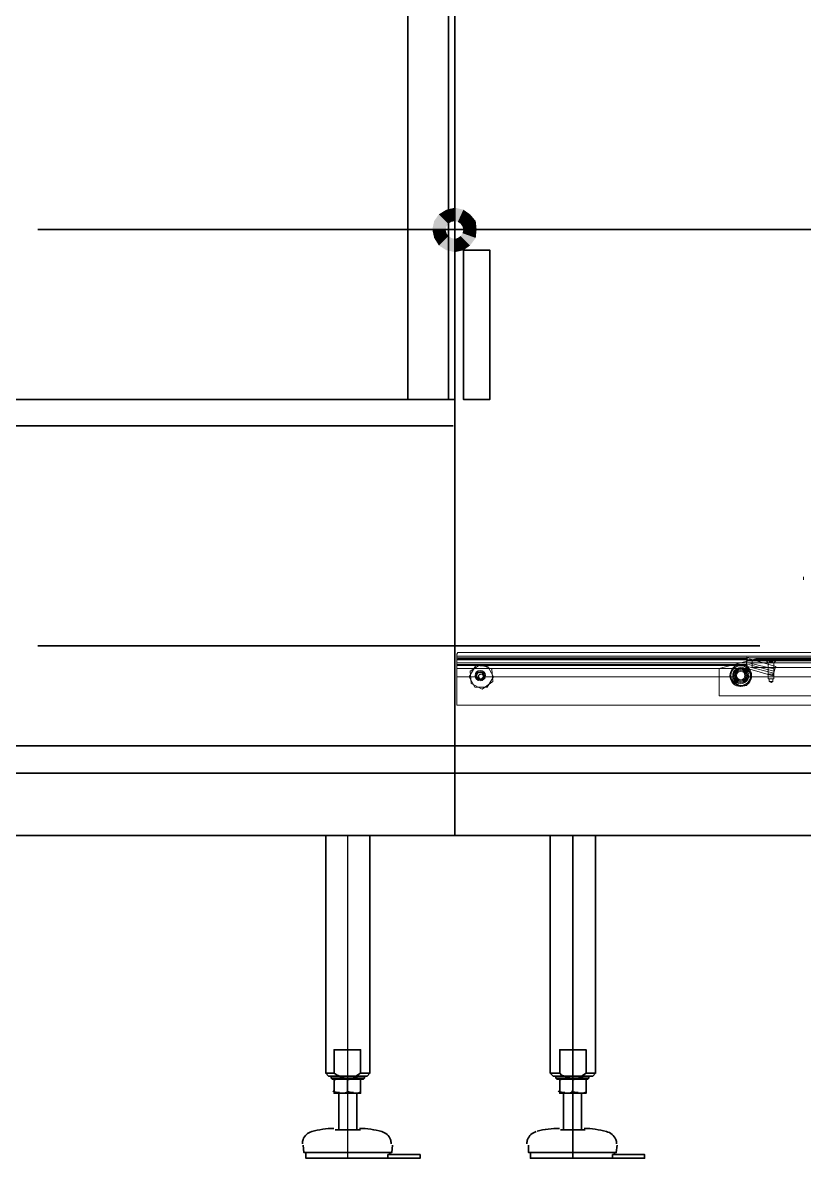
# Model space of a CAD drawing. Header units: millimetres. Extents: x 25096 to 30217, y 6541 to 10165.
# Drawn here: x 28259.5 to 28363.7, y 6863.4 to 7014.8 of the extents above; entities that cross this region are included whole.
import ezdxf

# ---------------------------------------------------------------- set-up
doc = ezdxf.new("R2010")
doc.units = ezdxf.units.MM
doc.layers.add('Equipment', color=123, linetype='Continuous')

# ---------------------------------------------------------------- blocks, each defined once
blk = doc.blocks.new('A$C970bf4b1')
at = {"layer": 'Equipment', "lineweight": 35}
for points in [[(-4482, 851), (-4482, 2118), (-4429.1, 2118)], [(-4436.5, 2118), (-4436.5, 851)], [(-4429.1, 2118), (-4429.1, 362), (121.2, 362), (121.2, 2072.5)], [(-6565.1, 851), (-4429.1, 851), (-4429.1, 362), (-6565.1, 362), (-6565.1, 851), (-7784.4, 851), (-8700, 851), (-10834.9, 851), (-13405.9, 851), (-13405.9, 1187.6), (-10834.9, 1187.6)], [(-4431.2, 821.4), (-6566.1, 821.4)], [(-4896.9, 574.7), (-4429.1, 574.7), (-4087.2, 574.7)], [(-10834.9, 462.5), (-8700, 462.5), (-7784.4, 462.5), (-6565.1, 462.5), (-4429.1, 462.5), (121.2, 462.5)], [(-10834.9, 431.9), (-8700, 431.9), (-7784.4, 431.9), (-6565.1, 431.9), (-4429.1, 431.9), (121.2, 431.9)], [(-4574.1, 362), (-4574.1, 95.3), (-4570.9, 92.1), (-4558.2, 92.1), (-4561.4, 93.1), (-4564.6, 95.3)], [(-4549.8, 362), (-4549.8, 362)], [(-4540.2, 92.1), (-4527.5, 92.1), (-4524.4, 95.3), (-4524.4, 362)], [(-4322.2, 362), (-4322.2, 95.3), (-4319, 92.1), (-4306.3, 92.1), (-4309.5, 93.1), (-4311.6, 95.3)], [(-4296.8, 362), (-4296.8, 362)], [(-4287.3, 92.1), (-4274.6, 92.1), (-4271.4, 95.3), (-4271.4, 362)], [(-4574.1, 95.3), (-4564.6, 95.3), (-4564.6, 121.7), (-4535, 121.7), (-4535, 95.3), (-4524.4, 95.3)], [(-4322.2, 95.3), (-4311.6, 95.3), (-4311.6, 121.7), (-4282, 121.7), (-4282, 95.3), (-4271.4, 95.3)], [(-4567.8, 92.1), (-4567.8, 90), (-4566.7, 88.9), (-4531.8, 88.9), (-4530.7, 90), (-4530.7, 92.1)], [(-4567.8, 90), (-4530.7, 90)], [(-4558.2, 92.1), (-4540.2, 92.1), (-4535, 95.3)], [(-4315.9, 92.1), (-4315.9, 90), (-4314.8, 88.9), (-4279.9, 88.9), (-4278.8, 90), (-4278.8, 92.1)], [(-4315.9, 90), (-4278.8, 90)], [(-4306.3, 92.1), (-4287.3, 92.1), (-4282, 95.3)], [(-4557.2, 73), (-4564.6, 73), (-4564.6, 74.1), (-4564.6, 87.9), (-4560.4, 88.9), (-4557.2, 88.9)], [(-4564.6, 88.9), (-4564.6, 87.9)], [(-4535, 88.9), (-4535, 87.9), (-4535, 74.1), (-4538.1, 73), (-4542.4, 73), (-4557.2, 73), (-4552.9, 73), (-4549.8, 74.1), (-4549.8, 87.9), (-4545.5, 88.9), (-4542.4, 88.9)], [(-4304.2, 73), (-4311.6, 73), (-4311.6, 74.1), (-4311.6, 87.9), (-4308.4, 88.9), (-4304.2, 88.9)], [(-4311.6, 88.9), (-4311.6, 87.9)], [(-4282, 88.9), (-4282, 87.9), (-4282, 74.1), (-4285.2, 73), (-4289.4, 73), (-4304.2, 73), (-4301, 73), (-4296.8, 74.1), (-4296.8, 87.9), (-4293.6, 88.9), (-4289.4, 88.9)], [(-4559.3, 73), (-4559.3, 31.8)], [(-4535, 74.1), (-4535, 73), (-4542.4, 73)], [(-4539.2, 31.8), (-4539.2, 73)], [(-4307.4, 73), (-4307.4, 31.8)], [(-4282, 74.1), (-4282, 73), (-4289.4, 73)], [(-4287.3, 31.8), (-4287.3, 73)], [(-4535, 31.8), (-4563.5, 31.8)], [(-4283, 31.8), (-4310.6, 31.8)], [(-4599.5, 14.8), (-4598.5, 6.4), (-4500, 6.4), (-4499, 14.8)], [(-4346.6, 14.8), (-4346.6, 6.4), (-4248.1, 6.4), (-4247.1, 14.8)], [(-4504.3, 0), (-4482, 0), (-4468.3, 0), (-4468.3, 4.2), (-4482, 4.2), (-4504.3, 4.2), (-4504.3, 0), (-4596.3, 0), (-4596.3, 6.4)], [(-4502.1, 4.2), (-4502.1, 6.4)], [(-4252.3, 0), (-4230.1, 0), (-4216.4, 0), (-4216.4, 4.2), (-4230.1, 4.2), (-4252.3, 4.2), (-4252.3, 0), (-4344.4, 0), (-4344.4, 6.4)], [(-4250.2, 4.2), (-4250.2, 6.4)]]:
    blk.add_lwpolyline(points, dxfattribs=at)
for points in [[(-4896.9, 1041.5), (-4429.1, 1041.5), (-3560.1, 1041.5), (-3546.4, 1042.6), (-3532.6, 1045.8), (-3519.9, 1052.1), (-3508.3, 1059.5), (-3498.7, 1070.1), (-3490.3, 1081.7), (-3483.9, 1094.4), (-3480.7, 1108.2), (-3479.7, 1122), (-3479.7, 1542.2, -0.408514), (-3398.2, 1623.7), (-2902.8, 1623.7)], [(-4564.8, 33.6, 0.063626), (-4589.8, 30, 0.236851), (-4599.5, 21, 0.11896), (-4600.2, 16.4)], [(-4500.8, 16.4, 0.11896), (-4501.5, 21, 0.236851), (-4511.2, 30, 0.063626), (-4536.2, 33.6)], [(-4337.9, 30, 0.236851), (-4347.6, 21, 0.11896), (-4348.3, 16.4)], [(-4247.8, 16.4, 0.11896), (-4248.5, 21, 0.236851), (-4259.3, 30, 0.063626), (-4284.3, 33.6)]]:
    blk.add_lwpolyline(points, format="xyb", dxfattribs=at)
blk.add_lwpolyline([(-4419.6, 1018.2), (-4419.6, 851), (-4389.9, 851), (-4389.9, 1018.2)], close=True, dxfattribs=at)
at = {"layer": 'Equipment', "lineweight": 20}
for points in [[(-3131.4, 563.1), (-3131.4, 565.2), (-3133.6, 567.3), (-3739, 567.3), (-3751.7, 567.3), (-3757, 567.3), (-3819.4, 567.3), (-4425.9, 567.3), (-4427, 565.2), (-4427, 563.1)], [(-4427, 561), (-3131.4, 561), (-3131.4, 557.8), (-3131.4, 555.7), (-4427, 555.7), (-4427, 557.8), (-4427, 561), (-4427, 563.1), (-3819.4, 563.1), (-3739, 563.1), (-3131.4, 563.1), (-3131.4, 561)], [(-4101, 559.9), (-4425.9, 559.9), (-4427, 557.8)], [(-3131.4, 558.9), (-4427, 558.9)], [(-4427, 555.7), (-4427, 553.6), (-4427, 539.8), (-4413.2, 539.8), (-4404.8, 539.8), (-4413.2, 539.8), (-4404.8, 539.8)], [(-4427, 549.3), (-4101, 549.3), (-4072.4, 540.9), (-4072.4, 541.9), (-4072.4, 543), (-4071.4, 544), (-4070.3, 548.3), (-4099.9, 555.7)], [(-4101, 553.6), (-4427, 553.6)], [(-4101, 552.5), (-4102, 552.5), (-4427, 552.5)], [(-4095.7, 558.9), (-4132.7, 549.3), (-4132.7, 518.6), (-3426.8, 518.6), (-3426.8, 549.3), (-3463.8, 558.9)], [(-3456.4, 550.4), (-3456.4, 557.8), (-4102, 557.8), (-4102, 550.4)], [(-4071.4, 544), (-4101, 551.5)], [(-4071.4, 546.2), (-4099.9, 553.6)], [(-4098.9, 559.9), (-4069.2, 551.5), (-4070.3, 548.3)], [(-4077.7, 543), (-4077.7, 555.7), (-4080.9, 558.9), (-4080.9, 559.9)], [(-4080.9, 558.9), (-4077.7, 555.7), (-4077.7, 550.4), (-4077.7, 537.7), (-4074.5, 537.7), (-4071.4, 537.7), (-4071.4, 550.4), (-4071.4, 555.7), (-4077.7, 555.7), (-4071.4, 555.7), (-4068.2, 558.9)], [(-4068.2, 559.9), (-4068.2, 558.9), (-4071.4, 555.7), (-4071.4, 543), (-4072.4, 543), (-4076.6, 543), (-4077.7, 543), (-4071.4, 543)], [(-4072.4, 558.9), (-4072.4, 556.7), (-4074.5, 556.7), (-4076.6, 556.7), (-4076.6, 558.9)], [(-4074.5, 556.7), (-4074.5, 558.9)], [(-4068.2, 558.9), (-4068.2, 558.9)], [(-4427, 539.8), (-4413.2, 539.8), (-4427, 539.8), (-4427, 510.2), (-4427, 508.1), (-3131.4, 508.1), (-3131.4, 510.2), (-3131.4, 539.8)], [(-4427, 539.8), (-4427, 539.8)], [(-4113.7, 539.8), (-4119, 539.8), (-4113.7, 539.8), (-4119, 539.8), (-4385.7, 539.8), (-4394.2, 539.8), (-4385.7, 539.8), (-4394.2, 539.8)], [(-3784.5, 539.8), (-3793, 539.8), (-3784.5, 539.8), (-3793, 539.8), (-4095.7, 539.8), (-4101, 539.8), (-4095.7, 539.8), (-4101, 539.8)], [(-4076.6, 537.7), (-4076.6, 534.5)], [(-4072.4, 534.5), (-4072.4, 537.7)], [(-4574.1, 362), (-4549.8, 362), (-4524.4, 362)]]:
    blk.add_lwpolyline(points, dxfattribs=at)
for points in [[(-4385.7, 539.8), (-4393.1, 528.2), (-4406.9, 528.2), (-4413.2, 539.8), (-4405.8, 552.5), (-4392.1, 551.5)], [(-4412.2, 546.2), (-4411.1, 532.4), (-4398.4, 526.1), (-4386.8, 534.5), (-4387.8, 548.3), (-4400.5, 553.6)], [(-4113.7, 532.4), (-4117.9, 535.6), (-4116.9, 540.9), (-4115.8, 547.2), (-4110.5, 549.3), (-4106.3, 550.4), (-4102, 547.2), (-4096.8, 544), (-4097.8, 538.8), (-4098.9, 533.5), (-4104.2, 531.3), (-4108.4, 529.2)], [(-4107.3, 549.3), (-4112.6, 549.3), (-4115.8, 545.1), (-4117.9, 539.8), (-4115.8, 535.6), (-4112.6, 530.3), (-4107.3, 530.3), (-4102, 530.3), (-4098.9, 535.6), (-4096.8, 539.8), (-4098.9, 545.1), (-4102, 549.3)], [(-3463.8, 558.9), (-3463.8, 550.4), (-4095.7, 550.4), (-4095.7, 558.9), (-4091.5, 559.9), (-3467, 559.9)], [(-4068.2, 558.9), (-4080.9, 558.9)], [(-4396.3, 538.8), (-4396.3, 541.9), (-4399.5, 543), (-4402.6, 541.9), (-4402.6, 538.8), (-4399.5, 536.6)], [(-4401.6, 543), (-4398.4, 543), (-4396.3, 539.8), (-4397.4, 537.7), (-4400.5, 536.6), (-4402.6, 539.8)], [(-4385.7, 539.8), (-4119, 539.8)], [(-4095.7, 539.8), (-3793, 539.8)], [(-4072.4, 534.5), (-4074.5, 533.5), (-4076.6, 534.5), (-4074.5, 534.5)]]:
    blk.add_lwpolyline(points, close=True, dxfattribs=at)
for points in [[(-4100.9, 545.8, 0.267958), (-4108.7, 550.2, 0.267931), (-4116.5, 545.6, 0.267958), (-4116.3, 536.6, 0.267958), (-4108.4, 532.2, 0.267931), (-4100.7, 536.8, 0.267958)], [(-4405.5, 541, 0.951165), (-4396, 541, 0.951165)]]:
    blk.add_lwpolyline(points, format="xyb", close=True, dxfattribs=at)
at = {"layer": 'Equipment', "lineweight": 25}
for points in [[(-4549.8, 362), (-4549.8, 0)], [(-4322.2, 362), (-4296.8, 362), (-4271.4, 362)], [(-4296.8, 0), (-4296.8, 362), (-4296.8, 0)], [(-4296.8, 362), (-4296.8, 0)]]:
    blk.add_lwpolyline(points, dxfattribs=at)
at = {"layer": 'Equipment', "lineweight": 20}
for centre, radius in [((-4108.6, 541.2), 12.2), ((-4108.6, 541.2), 11.1), ((-4108.6, 541.2), 7.94), ((-4108.6, 541.2), 6.88), ((-4108.6, 541.2), 6.88), ((-4400.7, 541.2), 5.82), ((-4400.7, 541.2), 4.76), ((-4400.7, 541.2), 4.76), ((-4400.7, 541.2), 3.7), ((-4400.7, 541.2), 3.7), ((-4108.6, 541.2), 5.82), ((-4108.6, 541.2), 5.82), ((-4108.6, 541.2), 4.76)]:
    blk.add_circle(centre, radius, dxfattribs=at)
for centre, radius, start, end in [((-3958.3, 649.2), 79.9, 177.9511, 180.423), ((-4102.2, 550.7), 11.1, 74.9978, 90.0002), ((-4102.2, 550.7), 6.88, 74.9978, 90), ((-4102.2, 550.7), 4.76, 74.998, 90.0002), ((-4102.2, 550.7), 2.65, 74.9977, 89.9997), ((-4400.7, 541.2), 4.77, 177.1358, 179.9989), ((-4400.7, 541.2), 4.77, 180.0011, 182.8642), ((-4400.7, 541.2), 4.76, 182.8675, 270), ((-4400.7, 541.2), 4.76, 270, 357.1325), ((-4400.7, 541.2), 4.77, 0.0011, 2.8643), ((-4400.7, 541.2), 4.77, 357.1357, 359.9989)]:
    blk.add_arc(centre, radius, start, end, dxfattribs=at)
at = {"layer": 'Equipment', "lineweight": 35}
for centre, radius, start, end in [((-4558.4, 68), 22.8, 70.2246, 89.5165), ((-4543.6, 68), 22.8, 70.2246, 89.5165), ((-4305.5, 68), 22.8, 70.2246, 89.5165), ((-4290.6, 68), 22.8, 70.2246, 89.5165), ((-4558.4, 96.6), 22.8, 250.2246, 269.5165), ((-4542.6, 96.6), 22.8, 250.2246, 269.5165), ((-4305.5, 96.6), 22.8, 250.2246, 269.5165), ((-4290.6, 96.6), 22.8, 250.2246, 269.5165), ((-4311.8, -66.4), 100, 90, 104.5624)]:
    blk.add_arc(centre, radius, start, end, dxfattribs=at)
at = {"layer": 'Equipment', "transparency": 33554559}
for points in [[(-4447.1, 1058.5), (-4436.5, 1047.9), (-4452.4, 1051)], [(-4438.6, 1063.7), (-4433.3, 1050), (-4447.1, 1058.5)], [(-4433.3, 1050), (-4447.1, 1058.5), (-4436.5, 1047.9)], [(-4429.1, 1065.9), (-4429.1, 1051), (-4438.6, 1063.7)], [(-4429.1, 1051), (-4438.6, 1063.7), (-4433.3, 1050)], [(-4419.6, 1063.7), (-4425.9, 1050), (-4429.1, 1065.9)], [(-4425.9, 1050), (-4429.1, 1065.9), (-4429.1, 1051)], [(-4422.8, 1047.9), (-4419.6, 1063.7), (-4425.9, 1050)], [(-4412.2, 1058.5), (-4422.8, 1047.9), (-4419.6, 1063.7)], [(-4420.6, 1044.7), (-4412.2, 1058.5), (-4422.8, 1047.9)], [(-4405.8, 1051), (-4420.6, 1044.7), (-4412.2, 1058.5)], [(-4452.4, 1051), (-4438.6, 1044.7), (-4454.5, 1041.5)], [(-4438.6, 1044.7), (-4454.5, 1041.5), (-4439.7, 1041.5)], [(-4436.5, 1047.9), (-4452.4, 1051), (-4438.6, 1044.7)], [(-4419.6, 1041.5), (-4405.8, 1051), (-4420.6, 1044.7)], [(-4404.8, 1041.5), (-4419.6, 1041.5), (-4405.8, 1051)], [(-4454.5, 1041.5), (-4439.7, 1041.5), (-4452.4, 1032)], [(-4439.7, 1041.5), (-4452.4, 1032), (-4438.6, 1037.3)], [(-4452.4, 1032), (-4438.6, 1037.3), (-4447.1, 1023.5)], [(-4438.6, 1037.3), (-4447.1, 1023.5), (-4436.5, 1034.1)], [(-4447.1, 1023.5), (-4436.5, 1034.1), (-4438.6, 1018.2)], [(-4436.5, 1034.1), (-4438.6, 1018.2), (-4433.3, 1032)], [(-4438.6, 1018.2), (-4433.3, 1032), (-4429.1, 1016.1)], [(-4433.3, 1032), (-4429.1, 1016.1), (-4429.1, 1030.9)], [(-4429.1, 1030.9), (-4419.6, 1018.2), (-4425.9, 1032)], [(-4425.9, 1032), (-4412.2, 1023.5), (-4422.8, 1034.1)], [(-4419.6, 1018.2), (-4425.9, 1032), (-4412.2, 1023.5)], [(-4422.8, 1034.1), (-4405.8, 1032), (-4420.6, 1037.3)], [(-4412.2, 1023.5), (-4422.8, 1034.1), (-4405.8, 1032)], [(-4405.8, 1032), (-4420.6, 1037.3), (-4404.8, 1041.5)], [(-4420.6, 1037.3), (-4404.8, 1041.5), (-4419.6, 1041.5)], [(-4429.1, 1016.1), (-4429.1, 1030.9), (-4419.6, 1018.2)]]:
    blk.add_solid(points, dxfattribs=at)

msp = doc.modelspace()

# ---------------------------------------------------------------- block references
at = {"xscale": 0.1189320440123307, "yscale": 0.1189320440123307, "zscale": 0.1189320440123307}
msp.add_blockref('A$C970bf4b1', (28843.9, 6863.37), dxfattribs=at)

doc.saveas('drawing.dxf')
